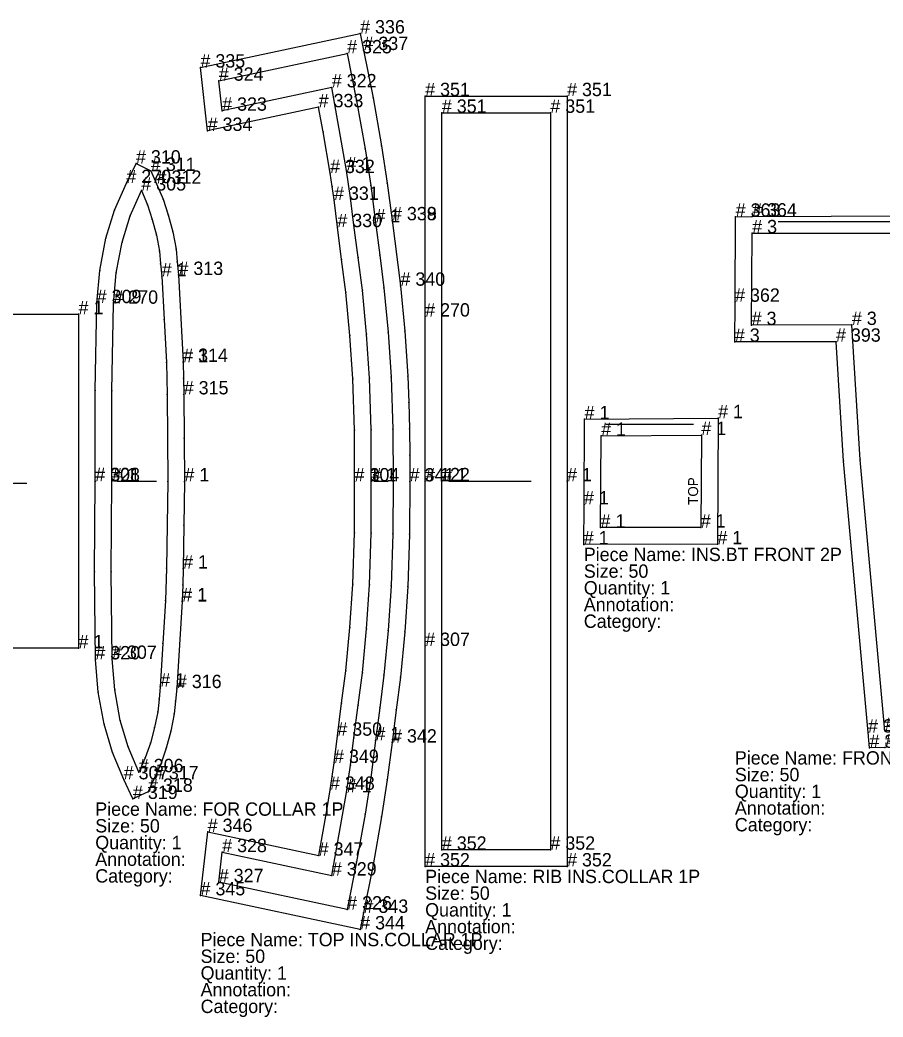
# Model space of a CAD drawing. Extents: x -10 to 8262, y -451 to 406.
# Drawn here: x 4643 to 5160, y -321 to 276 of the extents above; entities that cross this region are included whole.
import ezdxf

# ---------------------------------------------------------------- set-up
doc = ezdxf.new("R2010")
doc.units = 0

# ---------------------------------------------------------------- blocks, each defined once
blk = doc.blocks.new('TEST_20X20_CM-S_50')
at = {"layer": '1'}
blk.add_lwpolyline([(181.2669, -57.652), (-18.733, -57.6519), (-18.7329, 142.348), (181.267, 142.3479)], close=True, dxfattribs=at)
at = {"layer": '14'}
blk.add_lwpolyline([(181.267, -57.652), (-18.733, -57.652), (-18.733, 142.348), (181.267, 142.348)], close=True, dxfattribs=at)
at = {"layer": '2'}
for p in [(-18.733, 142.348), (-18.7329, 142.348), (181.267, 142.348), (181.267, 142.3479), (-18.733, -57.6519), (-18.733, -57.652), (181.2669, -57.652), (181.267, -57.652)]:
    blk.add_point(p, dxfattribs=at)
at = {"layer": '7'}
blk.add_line((7.278, 41.186), (150.377, 41.186), dxfattribs=at)
at = {"layer": '1'}
for s, p in [('# 191', (-18.7329, 142.348)), ('# 1', (181.267, 142.3479)), ('# 304', (-18.733, -57.6519)), ('# 1', (181.2669, -57.652)), ('Piece Name: TEST 20X20 CM', (-18.7329, -67.6516)), ('Size: 50', (-18.7329, -77.6516)), ('Quantity: 1', (-18.7329, -87.6516)), ('Annotation: ', (-18.7329, -97.6516)), ('Category: NO CUT', (-18.7329, -107.6516))]:
    blk.add_text(s, height=8, dxfattribs=at).set_placement(p)
at = {"layer": '14'}
for p in [(-18.733, 142.348), (181.267, 142.348), (-18.733, -57.652), (181.267, -57.652)]:
    blk.add_text('# 1', height=8, dxfattribs=at).set_placement(p)
at = {"layer": '2'}
for s, p in [('# 1', (-18.733, 142.348)), ('# 191', (-18.7329, 142.348)), ('# 1', (181.267, 142.348)), ('# 1', (181.267, 142.3479)), ('# 304', (-18.733, -57.6519)), ('# 1', (-18.733, -57.652)), ('# 1', (181.2669, -57.652)), ('# 1', (181.267, -57.652))]:
    blk.add_text(s, height=8, dxfattribs=at).set_placement(p)
blk = doc.blocks.new('FOR_COLLAR_1P-S_50')
at = {"layer": '1'}
blk.add_lwpolyline([(998.741, -2867.5791), (998.667, -2813.3301), (999.614, -2761.02), (999.614, -2761.0198), (1001.381, -2741.4331), (1005.123, -2722.1321), (1010.311, -2705.314), (1017.379, -2689.198), (1023.147, -2677.4609), (1032.1219, -2681.8721), (1035.51, -2689.5891), (1039.326, -2698.739), (1042.494, -2708.1299), (1045.1591, -2718.3081), (1047.125, -2728.6411), (1047.855, -2736.4099), (1048.584, -2744.178), (1051.417, -2796.23), (1051.4189, -2796.3911), (1051.587, -2805.959), (1051.7581, -2815.688), (1051.7581, -2815.6882), (1051.9871, -2841.8401), (1052.213, -2867.7419), (1052.215, -2867.9929), (1051.792, -2893.9871), (1051.368, -2919.981), (1051.368, -2919.9812), (1051.123, -2929.751), (1050.8781, -2939.52), (1050.8669, -2939.7029), (1047.658, -2991.5371), (1046.871, -2999.29), (1046.085, -3007.0439), (1044.062, -3017.4131), (1041.2791, -3027.6011), (1037.932, -3037.0161), (1033.884, -3046.147), (1030.369, -3053.6631), (1021.325, -3057.9299), (1015.781, -3046.178), (1008.987, -3030.0339), (1004.024, -3013.239), (1000.46, -2993.9231), (998.814, -2974.353), (998.814, -2974.3528), (998.259, -2921.927), (998.738, -2867.825)], close=True, dxfattribs=at)
at = {"layer": '14'}
blk.add_lwpolyline([(1008.742, -2867.7151), (1008.666, -2813.4609), (1009.607, -2761.395), (1011.282, -2742.834), (1014.829, -2724.5391), (1019.705, -2708.7439), (1026.353, -2693.6101), (1029.939, -2702.186), (1032.913, -2710.9951), (1035.382, -2720.407), (1037.213, -2729.9661), (1037.912, -2737.4409), (1038.6121, -2744.916), (1040.017, -2770.741), (1041.422, -2796.5659), (1041.76, -2815.8359), (1042.2159, -2867.8301), (1041.37, -2919.8181), (1040.8879, -2939.0859), (1039.2889, -2964.905), (1037.691, -2990.7251), (1036.9351, -2998.196), (1036.1801, -3005.667), (1034.306, -3015.219), (1031.738, -3024.6089), (1028.6121, -3033.3921), (1024.825, -3041.9121), (1018.425, -3026.7319), (1013.754, -3010.9341), (1010.373, -2992.6079), (1008.809, -2974.04), (1008.259, -2921.968)], close=True, dxfattribs=at)
at = {"layer": '2'}
for p in [(1023.147, -2677.4609), (1032.1219, -2681.8721), (1026.353, -2693.6101), (999.614, -2761.0198), (999.614, -2761.02), (1009.607, -2761.395), (1051.7581, -2815.688), (1051.7581, -2815.6882), (998.741, -2867.5791), (1008.742, -2867.7151), (1051.368, -2919.981), (1051.368, -2919.9812), (998.814, -2974.3528), (998.814, -2974.353), (1008.809, -2974.04), (1024.825, -3041.9121), (1030.369, -3053.6631), (1021.325, -3057.9299)]:
    blk.add_point(p, dxfattribs=at)
at = {"layer": '3'}
for p in [(1017.379, -2689.198), (1035.51, -2689.5891), (1029.939, -2702.186), (1039.326, -2698.739), (1010.311, -2705.314), (1019.705, -2708.7439), (1042.494, -2708.1299), (1032.913, -2710.9951), (1005.123, -2722.1321), (1035.382, -2720.407), (1045.1591, -2718.3081), (1014.829, -2724.5391), (1037.213, -2729.9661), (1047.125, -2728.6411), (1037.912, -2737.4409), (1047.855, -2736.4099), (1001.381, -2741.4331), (1011.282, -2742.834), (1038.6121, -2744.916), (1048.584, -2744.178), (1040.017, -2770.741), (1041.422, -2796.5659), (1051.417, -2796.23), (1051.4189, -2796.3911), (1051.587, -2805.959), (998.667, -2813.3301), (1008.666, -2813.4609), (1041.76, -2815.8359), (1051.9871, -2841.8401), (998.738, -2867.825), (1042.2159, -2867.8301), (1052.213, -2867.7419), (1052.215, -2867.9929), (1051.792, -2893.9871), (998.259, -2921.927), (1008.259, -2921.968), (1041.37, -2919.8181), (1051.123, -2929.751), (1040.8879, -2939.0859), (1050.8669, -2939.7029), (1050.8781, -2939.52), (1039.2889, -2964.905), (1037.691, -2990.7251), (1000.46, -2993.9231), (1010.373, -2992.6079), (1047.658, -2991.5371), (1036.9351, -2998.196), (1046.871, -2999.29), (1036.1801, -3005.667), (1046.085, -3007.0439), (1004.024, -3013.239), (1013.754, -3010.9341), (1034.306, -3015.219), (1044.062, -3017.4131), (1018.425, -3026.7319), (1031.738, -3024.6089), (1008.987, -3030.0339), (1041.2791, -3027.6011), (1028.6121, -3033.3921), (1037.932, -3037.0161), (1015.781, -3046.178), (1033.884, -3046.147)]:
    blk.add_point(p, dxfattribs=at)
at = {"layer": '4'}
for p in [(999.614, -2761.0198, 10), (1051.4189, -2796.3911, 10), (1051.7581, -2815.6882, 10), (998.738, -2867.825, 10), (1052.213, -2867.7419, 10), (1051.368, -2919.9812, 10), (1050.8669, -2939.7029, 10), (998.814, -2974.3528, 10)]:
    blk.add_point(p, dxfattribs=at)
at = {"layer": '7'}
blk.add_line((1011.788, -2867.7151), (1035.335, -2867.7151), dxfattribs=at)
at = {"layer": '1'}
for s, p in [('# 310', (1023.147, -2677.4609)), ('# 311', (1032.1219, -2681.8721)), ('# 270', (1017.379, -2689.198)), ('# 312', (1035.51, -2689.5891)), ('# 313', (1048.584, -2744.178)), ('# 309', (999.614, -2761.0198)), ('# 309', (999.614, -2761.02)), ('# 314', (1051.417, -2796.23)), ('# 1', (1051.4189, -2796.3911)), ('# 315', (1051.7581, -2815.6882)), ('# 321', (998.738, -2867.825)), ('# 308', (998.741, -2867.5791)), ('# 1', (1052.213, -2867.7419)), ('# 1', (1051.368, -2919.9812)), ('# 1', (1050.8669, -2939.7029)), ('# 1', (1050.8781, -2939.52)), ('# 320', (998.814, -2974.3528)), ('# 320', (998.814, -2974.353)), ('# 316', (1047.658, -2991.5371)), ('# 307', (1015.781, -3046.178)), ('# 317', (1033.884, -3046.147)), ('# 319', (1021.325, -3057.9299)), ('# 318', (1030.369, -3053.6631)), ('Piece Name: FOR COLLAR 1P', (998.7437, -3067.99)), ('Size: 50', (998.7437, -3077.99)), ('Quantity: 1', (998.7437, -3087.99)), ('Annotation: ', (998.7437, -3097.99)), ('Category: ', (998.7437, -3107.99))]:
    blk.add_text(s, height=8, dxfattribs=at).set_placement(p)
at = {"layer": '14'}
for s, p in [('# 305', (1026.353, -2693.6101)), ('# 1', (1038.6121, -2744.916)), ('# 270', (1009.607, -2761.395)), ('# 1', (1008.742, -2867.7151)), ('# 307', (1008.809, -2974.04)), ('# 1', (1037.691, -2990.7251)), ('# 306', (1024.825, -3041.9121))]:
    blk.add_text(s, height=8, dxfattribs=at).set_placement(p)
at = {"layer": '2'}
for s, p in [('# 310', (1023.147, -2677.4609)), ('# 311', (1032.1219, -2681.8721)), ('# 305', (1026.353, -2693.6101)), ('# 309', (999.614, -2761.0198)), ('# 309', (999.614, -2761.02)), ('# 270', (1009.607, -2761.395)), ('# 315', (1051.7581, -2815.6882)), ('# 308', (998.741, -2867.5791)), ('# 1', (1008.742, -2867.7151)), ('# 1', (1051.368, -2919.9812)), ('# 320', (998.814, -2974.3528)), ('# 320', (998.814, -2974.353)), ('# 307', (1008.809, -2974.04)), ('# 306', (1024.825, -3041.9121)), ('# 319', (1021.325, -3057.9299)), ('# 318', (1030.369, -3053.6631))]:
    blk.add_text(s, height=8, dxfattribs=at).set_placement(p)
at = {"layer": '3'}
for s, p in [('# 270', (1017.379, -2689.198)), ('# 312', (1035.51, -2689.5891)), ('# 1', (1038.6121, -2744.916)), ('# 313', (1048.584, -2744.178)), ('# 314', (1051.417, -2796.23)), ('# 1', (1051.4189, -2796.3911)), ('# 321', (998.738, -2867.825)), ('# 1', (1052.213, -2867.7419)), ('# 1', (1050.8669, -2939.7029)), ('# 1', (1050.8781, -2939.52)), ('# 1', (1037.691, -2990.7251)), ('# 316', (1047.658, -2991.5371)), ('# 307', (1015.781, -3046.178)), ('# 317', (1033.884, -3046.147))]:
    blk.add_text(s, height=8, dxfattribs=at).set_placement(p)
at = {"layer": '4'}
for s, p in [('# 309', (999.614, -2761.0198)), ('# 1', (1051.4189, -2796.3911)), ('# 315', (1051.7581, -2815.6882)), ('# 321', (998.738, -2867.825)), ('# 1', (1052.213, -2867.7419)), ('# 1', (1051.368, -2919.9812)), ('# 1', (1050.8669, -2939.7029)), ('# 320', (998.814, -2974.3528))]:
    blk.add_text(s, height=8, dxfattribs=at).set_placement(p)
blk = doc.blocks.new('TOP_INS.COLLAR_1P-S_50')
at = {"layer": '1'}
blk.add_lwpolyline([(1080.929, -3890.6311), (1080.929, -3890.6309), (1080.806, -3859.9109), (1079.809, -3829.22), (1078.157, -3803.229), (1075.64, -3777.3279), (1073.116, -3757.864), (1070.593, -3738.3999), (1068.6219, -3722.103), (1067.4871, -3714.0281), (1066.256, -3706.01), (1062.0909, -3681.3169), (1059.399, -3666.605), (992.919, -3680.7729), (988.633, -3642.8311), (1084.257, -3622.4519), (1086.27, -3632.3401), (1091.969, -3661.0669), (1097.073, -3689.7939), (1100.5031, -3712.062), (1103.3361, -3734.293), (1103.3361, -3734.2932), (1108.415, -3773.4741), (1111.051, -3800.5979), (1112.772, -3827.6541), (1113.401, -3843.4741), (1113.802, -3859.228), (1113.978, -3874.9861), (1113.9301, -3890.6641), (1113.9301, -3890.6643), (1113.8051, -3922.136), (1112.778, -3953.667), (1111.056, -3980.7649), (1108.425, -4007.8589), (1105.9041, -4027.4419), (1103.3831, -4047.0249), (1103.3831, -4047.0251), (1100.514, -4069.2959), (1097.092, -4091.53), (1091.983, -4120.2939), (1086.2939, -4148.9839), (1084.282, -4158.8711), (988.656, -4138.501), (992.939, -4100.561), (1059.421, -4114.7241), (1064.2371, -4087.7061), (1066.223, -4075.2959), (1067.51, -4067.2539), (1068.6379, -4059.2219), (1070.6071, -4042.929), (1073.1281, -4023.4629), (1075.65, -4003.9971), (1078.168, -3978.0581), (1079.8149, -3952.104), (1080.8101, -3921.3601)], close=True, dxfattribs=at)
at = {"layer": '14'}
blk.add_lwpolyline([(1090.929, -3890.6621), (1090.8051, -3859.696), (1089.798, -3828.7461), (1088.125, -3802.418), (1085.572, -3776.1599), (1083.0439, -3756.6631), (1080.516, -3737.166), (1078.533, -3720.7749), (1076.132, -3704.4409), (1067.312, -3654.6919), (1001.618, -3668.6941), (999.588, -3650.7209), (1076.4709, -3634.3369), (1082.126, -3662.834), (1087.209, -3691.437), (1090.6021, -3713.469), (1093.4189, -3735.5791), (1095.951, -3755.1101), (1098.484, -3774.6411), (1101.079, -3801.3511), (1102.7841, -3828.1289), (1103.804, -3859.3889), (1103.929, -3890.6621), (1103.806, -3921.938), (1102.7889, -3953.1931), (1101.088, -3979.9751), (1098.495, -4006.6809), (1095.964, -4026.2129), (1093.434, -4045.7439), (1090.618, -4067.8579), (1087.228, -4089.887), (1082.147, -4118.4932), (1076.495, -4146.9878), (999.61, -4130.6118), (1001.639, -4112.6401), (1067.334, -4126.6318), (1076.15, -4076.884), (1078.55, -4060.5491), (1080.531, -4044.158), (1083.057, -4024.6609), (1085.583, -4005.1641), (1088.1331, -3978.905), (1089.804, -3952.5769), (1090.808, -3921.627)], close=True, dxfattribs=at)
at = {"layer": '2'}
for p in [(1084.257, -3622.4519), (1076.4709, -3634.3369), (988.633, -3642.8311), (999.588, -3650.7209), (1067.312, -3654.6919), (1001.618, -3668.6941), (1059.399, -3666.605), (992.919, -3680.7729), (1103.3361, -3734.293), (1103.3361, -3734.2932), (1080.929, -3890.6309), (1080.929, -3890.6311), (1090.929, -3890.6621), (1113.9301, -3890.6641), (1113.9301, -3890.6643), (1103.3831, -4047.0249), (1103.3831, -4047.0251), (992.939, -4100.561), (1001.639, -4112.6401), (1059.421, -4114.7241), (999.61, -4130.6118), (1067.334, -4126.6318), (988.656, -4138.501), (1076.495, -4146.9878), (1084.282, -4158.8711)]:
    blk.add_point(p, dxfattribs=at)
at = {"layer": '3'}
for p in [(1086.27, -3632.3401), (1082.126, -3662.834), (1091.969, -3661.0669), (1062.0909, -3681.3169), (1087.209, -3691.437), (1097.073, -3689.7939), (1066.256, -3706.01), (1076.132, -3704.4409), (1090.6021, -3713.469), (1100.5031, -3712.062), (1067.4871, -3714.0281), (1068.6219, -3722.103), (1078.533, -3720.7749), (1080.516, -3737.166), (1093.4189, -3735.5791), (1070.593, -3738.3999), (1095.951, -3755.1101), (1073.116, -3757.864), (1083.0439, -3756.6631), (1075.64, -3777.3279), (1085.572, -3776.1599), (1098.484, -3774.6411), (1108.415, -3773.4741), (1088.125, -3802.418), (1101.079, -3801.3511), (1111.051, -3800.5979), (1078.157, -3803.229), (1079.809, -3829.22), (1089.798, -3828.7461), (1102.7841, -3828.1289), (1112.772, -3827.6541), (1113.401, -3843.4741), (1080.806, -3859.9109), (1090.8051, -3859.696), (1103.804, -3859.3889), (1113.802, -3859.228), (1113.978, -3874.9861), (1103.929, -3890.6621), (1080.8101, -3921.3601), (1090.808, -3921.627), (1103.806, -3921.938), (1113.8051, -3922.136), (1079.8149, -3952.104), (1089.804, -3952.5769), (1102.7889, -3953.1931), (1112.778, -3953.667), (1078.168, -3978.0581), (1088.1331, -3978.905), (1101.088, -3979.9751), (1111.056, -3980.7649), (1075.65, -4003.9971), (1085.583, -4005.1641), (1098.495, -4006.6809), (1108.425, -4007.8589), (1073.1281, -4023.4629), (1083.057, -4024.6609), (1095.964, -4026.2129), (1105.9041, -4027.4419), (1070.6071, -4042.929), (1080.531, -4044.158), (1093.434, -4045.7439), (1068.6379, -4059.2219), (1078.55, -4060.5491), (1067.51, -4067.2539), (1090.618, -4067.8579), (1100.514, -4069.2959), (1066.223, -4075.2959), (1076.15, -4076.884), (1064.2371, -4087.7061), (1087.228, -4089.887), (1097.092, -4091.53), (1082.147, -4118.4932), (1091.983, -4120.2939), (1086.2939, -4148.9839)]:
    blk.add_point(p, dxfattribs=at)
at = {"layer": '4'}
for p in [(1103.3361, -3734.2932, 10), (1080.929, -3890.6309, 10), (1113.9301, -3890.6643, 10), (1103.3831, -4047.0251, 10)]:
    blk.add_point(p, dxfattribs=at)
at = {"layer": '7'}
blk.add_line((1092.605, -3890.554), (1101.085, -3890.554), dxfattribs=at)
at = {"layer": '1'}
for s, p in [('# 336', (1084.257, -3622.4519)), ('# 337', (1086.27, -3632.3401)), ('# 335', (988.633, -3642.8311)), ('# 333', (1059.399, -3666.605)), ('# 334', (992.919, -3680.7729)), ('# 332', (1066.256, -3706.01)), ('# 331', (1068.6219, -3722.103)), ('# 330', (1070.593, -3738.3999)), ('# 338', (1103.3361, -3734.293)), ('# 339', (1103.3361, -3734.2932)), ('# 340', (1108.415, -3773.4741)), ('# 304', (1080.929, -3890.6309)), ('# 1', (1080.929, -3890.6311)), ('# 341', (1113.9301, -3890.6643)), ('# 350', (1070.6071, -4042.929)), ('# 342', (1103.3831, -4047.0249)), ('# 342', (1103.3831, -4047.0251)), ('# 349', (1068.6379, -4059.2219)), ('# 348', (1066.223, -4075.2959)), ('# 346', (992.939, -4100.561)), ('# 347', (1059.421, -4114.7241)), ('# 345', (988.656, -4138.501)), ('# 343', (1086.2939, -4148.9839)), ('# 344', (1084.282, -4158.8711)), ('Piece Name: TOP INS.COLLAR 1P', (988.6961, -4168.9595)), ('Size: 50', (988.6961, -4178.9595)), ('Quantity: 1', (988.6961, -4188.9595)), ('Annotation: ', (988.6961, -4198.9595)), ('Category: ', (988.6961, -4208.9595))]:
    blk.add_text(s, height=8, dxfattribs=at).set_placement(p)
at = {"layer": '14'}
for s, p in [('# 325', (1076.4709, -3634.3369)), ('# 324', (999.588, -3650.7209)), ('# 322', (1067.312, -3654.6919)), ('# 323', (1001.618, -3668.6941)), ('# 1', (1076.132, -3704.4409)), ('# 1', (1093.4189, -3735.5791)), ('# 1', (1090.929, -3890.6621)), ('# 1', (1093.434, -4045.7439)), ('# 1', (1076.15, -4076.884)), ('# 328', (1001.639, -4112.6401)), ('# 329', (1067.334, -4126.6318)), ('# 327', (999.61, -4130.6118)), ('# 326', (1076.495, -4146.9878))]:
    blk.add_text(s, height=8, dxfattribs=at).set_placement(p)
at = {"layer": '2'}
for s, p in [('# 336', (1084.257, -3622.4519)), ('# 325', (1076.4709, -3634.3369)), ('# 335', (988.633, -3642.8311)), ('# 324', (999.588, -3650.7209)), ('# 322', (1067.312, -3654.6919)), ('# 333', (1059.399, -3666.605)), ('# 323', (1001.618, -3668.6941)), ('# 334', (992.919, -3680.7729)), ('# 338', (1103.3361, -3734.293)), ('# 339', (1103.3361, -3734.2932)), ('# 304', (1080.929, -3890.6309)), ('# 1', (1080.929, -3890.6311)), ('# 1', (1090.929, -3890.6621)), ('# 341', (1113.9301, -3890.6643)), ('# 342', (1103.3831, -4047.0249)), ('# 342', (1103.3831, -4047.0251)), ('# 346', (992.939, -4100.561)), ('# 328', (1001.639, -4112.6401)), ('# 347', (1059.421, -4114.7241)), ('# 329', (1067.334, -4126.6318)), ('# 327', (999.61, -4130.6118)), ('# 345', (988.656, -4138.501)), ('# 326', (1076.495, -4146.9878)), ('# 344', (1084.282, -4158.8711))]:
    blk.add_text(s, height=8, dxfattribs=at).set_placement(p)
at = {"layer": '3'}
for s, p in [('# 337', (1086.27, -3632.3401)), ('# 332', (1066.256, -3706.01)), ('# 1', (1076.132, -3704.4409)), ('# 331', (1068.6219, -3722.103)), ('# 330', (1070.593, -3738.3999)), ('# 1', (1093.4189, -3735.5791)), ('# 340', (1108.415, -3773.4741)), ('# 350', (1070.6071, -4042.929)), ('# 1', (1093.434, -4045.7439)), ('# 349', (1068.6379, -4059.2219)), ('# 348', (1066.223, -4075.2959)), ('# 1', (1076.15, -4076.884)), ('# 343', (1086.2939, -4148.9839))]:
    blk.add_text(s, height=8, dxfattribs=at).set_placement(p)
at = {"layer": '4'}
for s, p in [('# 339', (1103.3361, -3734.2932)), ('# 304', (1080.929, -3890.6309)), ('# 341', (1113.9301, -3890.6643)), ('# 342', (1103.3831, -4047.0251))]:
    blk.add_text(s, height=8, dxfattribs=at).set_placement(p)
blk = doc.blocks.new('RIB_INS.COLLAR_1P-S_50')
at = {"layer": '1'}
blk.add_lwpolyline([(1000, -6210.4492), (1000, -6210.4487), (1000, -6111.835), (1000, -5979.8389), (1085, -5979.8389), (1085, -6210.4492), (1085, -6441.0601), (1000, -6441.0601), (1000, -6309.064)], close=True, dxfattribs=at)
at = {"layer": '14'}
blk.add_lwpolyline([(1010, -6210.4492), (1010, -5989.8389), (1075, -5989.8389), (1075, -6431.061), (1010, -6431.061)], close=True, dxfattribs=at)
at = {"layer": '2'}
for p in [(1000, -5979.8389), (1085, -5979.8389), (1010, -5989.8389), (1075, -5989.8389), (1000, -6210.4487), (1000, -6210.4492), (1010, -6210.4492), (1010, -6431.061), (1075, -6431.061), (1000, -6441.0601), (1085, -6441.0601)]:
    blk.add_point(p, dxfattribs=at)
at = {"layer": '3'}
for p in [(1000, -6111.835), (1085, -6210.4492), (1000, -6309.064)]:
    blk.add_point(p, dxfattribs=at)
at = {"layer": '4'}
for p in [(1000, -6111.835, 10), (1000, -6210.4487, 10), (1085, -6210.4492, 10), (1000, -6309.064, 10)]:
    blk.add_point(p, dxfattribs=at)
at = {"layer": '7'}
blk.add_line((1014.08, -6210.4492), (1063.5439, -6210.4492), dxfattribs=at)
at = {"layer": '1'}
for s, p in [('# 351', (1000, -5979.8389)), ('# 351', (1085, -5979.8389)), ('# 270', (1000, -6111.835)), ('# 122', (1000, -6210.4487)), ('# 1', (1000, -6210.4492)), ('# 1', (1085, -6210.4492)), ('# 307', (1000, -6309.064)), ('# 352', (1000, -6441.0601)), ('# 352', (1085, -6441.0601)), ('Piece Name: RIB INS.COLLAR 1P', (999.9998, -6451.0591)), ('Size: 50', (999.9998, -6461.0591)), ('Quantity: 1', (999.9998, -6471.0591)), ('Annotation: ', (999.9998, -6481.0591)), ('Category: ', (999.9998, -6491.0591))]:
    blk.add_text(s, height=8, dxfattribs=at).set_placement(p)
at = {"layer": '14'}
for s, p in [('# 351', (1010, -5989.8389)), ('# 351', (1075, -5989.8389)), ('# 1', (1010, -6210.4492)), ('# 352', (1010, -6431.061)), ('# 352', (1075, -6431.061))]:
    blk.add_text(s, height=8, dxfattribs=at).set_placement(p)
at = {"layer": '2'}
for s, p in [('# 351', (1000, -5979.8389)), ('# 351', (1085, -5979.8389)), ('# 351', (1010, -5989.8389)), ('# 351', (1075, -5989.8389)), ('# 122', (1000, -6210.4487)), ('# 1', (1000, -6210.4492)), ('# 1', (1010, -6210.4492)), ('# 352', (1010, -6431.061)), ('# 352', (1075, -6431.061)), ('# 352', (1000, -6441.0601)), ('# 352', (1085, -6441.0601))]:
    blk.add_text(s, height=8, dxfattribs=at).set_placement(p)
at = {"layer": '3'}
for s, p in [('# 270', (1000, -6111.835)), ('# 1', (1085, -6210.4492)), ('# 307', (1000, -6309.064))]:
    blk.add_text(s, height=8, dxfattribs=at).set_placement(p)
at = {"layer": '4'}
for s, p in [('# 270', (1000, -6111.835)), ('# 122', (1000, -6210.4487)), ('# 1', (1085, -6210.4492)), ('# 307', (1000, -6309.064))]:
    blk.add_text(s, height=8, dxfattribs=at).set_placement(p)
blk = doc.blocks.new('INS.BT_FRONT_2P-S_50')
at = {"layer": '1'}
blk.add_lwpolyline([(7800.0112, 1226.96), (7800.1621, 1250.925), (7800.4858, 1301.861), (7880.4858, 1302.521), (7880.0518, 1227.027)], close=True, dxfattribs=at)
at = {"layer": '14'}
blk.add_lwpolyline([(7810.0752, 1236.968), (7810.4229, 1291.943), (7870.4258, 1292.438), (7870.1089, 1237.0179)], close=True, dxfattribs=at)
at = {"layer": '2'}
for p in [(7800.4858, 1301.861), (7880.4858, 1302.521), (7810.4229, 1291.943), (7870.4258, 1292.438), (7810.0752, 1236.968), (7870.1089, 1237.0179), (7800.0112, 1226.96), (7880.0518, 1227.027)]:
    blk.add_point(p, dxfattribs=at)
at = {"layer": '3'}
blk.add_point((7800.1621, 1250.925), dxfattribs=at)
at = {"layer": '4'}
blk.add_point((7800.1621, 1250.925, 10), dxfattribs=at)
at = {"layer": '7'}
blk.add_line((7813.2642, 1298.943), (7865.665, 1298.943), dxfattribs=at)
at = {"layer": '1'}
for s, p in [('# 1', (7800.4858, 1301.861)), ('# 1', (7880.4858, 1302.521)), ('# 1', (7800.1621, 1250.925)), ('# 1', (7800.0112, 1226.96)), ('# 1', (7880.0518, 1227.027)), ('Piece Name: INS.BT FRONT 2P', (7800.0103, 1216.9595)), ('Size: 50', (7800.0103, 1206.9595)), ('Quantity: 1', (7800.0103, 1196.9595)), ('Annotation: ', (7800.0103, 1186.9595)), ('Category: ', (7800.0103, 1176.9595))]:
    blk.add_text(s, height=8, dxfattribs=at).set_placement(p)
at = {"layer": '14'}
for p in [(7810.4229, 1291.943), (7870.4258, 1292.438), (7810.0752, 1236.968), (7870.1089, 1237.0179)]:
    blk.add_text('# 1', height=8, dxfattribs=at).set_placement(p)
at = {"layer": '19'}
blk.add_text('TOP', height=6, rotation=90, dxfattribs=at).set_placement((7868.4702, 1250.6321))
at = {"layer": '2'}
for p in [(7800.4858, 1301.861), (7880.4858, 1302.521), (7810.4229, 1291.943), (7870.4258, 1292.438), (7810.0752, 1236.968), (7870.1089, 1237.0179), (7800.0112, 1226.96), (7880.0518, 1227.027)]:
    blk.add_text('# 1', height=8, dxfattribs=at).set_placement(p)
at = {"layer": '3'}
blk.add_text('# 1', height=8, dxfattribs=at).set_placement((7800.1621, 1250.925))
at = {"layer": '4'}
blk.add_text('# 1', height=8, dxfattribs=at).set_placement((7800.1621, 1250.925))
blk = doc.blocks.new('FRONT_2P2-S_50')
at = {"layer": '1'}
blk.add_lwpolyline([(7800.0112, 1226.96), (7800.1631, 1250.925), (7800.4858, 1301.861), (7810.3418, 1301.943), (8047.4468, 1303.0649), (8298.415, 1301.733), (8340.4756, 1300.267), (8368.3311, 1298.587), (8396.1436, 1296.343), (8404.4824, 1295.6281), (8405.2461, 1287.295), (8405.6777, 1282.597), (8406.2744, 1277.924), (8406.8203, 1274.8149), (8407.5518, 1271.752), (8408.2041, 1269.017), (8409.4258, 1265.0129), (8410.7617, 1261.053), (8411.8477, 1258.4399), (8412.9336, 1255.827), (8415.7422, 1249.4821), (8419.1699, 1243.457), (8423.6504, 1237.111), (8428.6816, 1231.197), (8437.1465, 1223.324), (8446.4121, 1216.4139), (8456.3604, 1210.546), (8469.0381, 1204.765), (8482.1885, 1200.188), (8495.7061, 1196.844), (8506.1797, 1194.585), (8496.7197, 1161.863), (8496.6816, 1161.744), (8496.6416, 1161.6331), (8489.9844, 1142.576), (8482.8477, 1123.702), (8462.3701, 1074.34), (8462.3184, 1074.2209), (8453.5801, 1052.946), (8449.6816, 1043.46), (8440.2979, 1047.594), (8412.0244, 1059.807), (8402.4102, 1063.6801), (8392.7275, 1067.348), (8375.3232, 1072.981), (8366.4521, 1075.604), (8357.5469, 1078.068), (8356.8281, 1078.267), (8351.7949, 1079.5959), (8346.7432, 1080.8101), (8338.6953, 1082.353), (8330.5967, 1083.5389), (8330.1025, 1083.61), (8320.1826, 1084.894), (8310.2246, 1085.7321), (8298.2695, 1086.218), (8286.3154, 1086.2469), (8279.4512, 1085.754), (8272.6396, 1084.912), (8262.9053, 1083.037), (8253.3369, 1080.498), (8247.6396, 1078.4919), (8242.0771, 1076.163), (8236.835, 1073.603), (8231.8809, 1070.538), (8226.7939, 1066.256), (8222.3926, 1061.269), (8218.7783, 1055.688), (8216.1582, 1049.736), (8214.458, 1043.463), (8213.7148, 1037.0081), (8213.6963, 1036.673), (8213.5391, 1032.002), (8213.7393, 1027.338), (8214.3076, 1022.526), (8215.2637, 1017.78), (8216.4102, 1013.345), (8218.0342, 1009.06), (8219.9492, 1005.298), (8222.2617, 1001.765), (8233.1016, 986.055), (8214.0146, 986.085), (8077.3379, 986.303), (7889.877, 983.935), (7880.686, 983.819), (7879.7969, 992.969), (7865.1641, 1155.495), (7860.5942, 1227.01)], close=True, dxfattribs=at)
at = {"layer": '13'}
for p in [(8086.0718, 1128.304), (8087.8501, 1115.438), (7928.9121, 1107.561), (7930.4932, 1095.234)]:
    blk.add_point(p, dxfattribs=at)
at = {"layer": '14'}
blk.add_lwpolyline([(7810.0752, 1236.968), (7810.4229, 1291.943), (8284.4453, 1291.936), (8339.9248, 1290.282), (8395.2861, 1286.38), (8395.7461, 1281.397), (8396.3838, 1276.436), (8396.9922, 1272.908), (8397.7783, 1269.418), (8398.5479, 1266.394), (8399.4121, 1263.397), (8400.376, 1260.408), (8401.4297, 1257.453), (8402.5645, 1254.723), (8403.7021, 1251.993), (8406.8682, 1244.855), (8410.7383, 1238.076), (8415.7617, 1230.9611), (8421.4062, 1224.3311), (8430.6836, 1215.693), (8440.8398, 1208.109), (8451.7559, 1201.667), (8465.2344, 1195.517), (8479.2197, 1190.6379), (8493.5957, 1187.069), (8490.3896, 1175.97), (8487.1836, 1164.871), (8480.5879, 1145.999), (8473.5176, 1127.299), (8453.1035, 1078.103), (8448.7158, 1067.425), (8444.3301, 1056.746), (8415.8418, 1069.05), (8406.002, 1073.014), (8396.0801, 1076.771), (8378.2402, 1082.546), (8359.4932, 1087.921), (8352.4434, 1089.762), (8345.3242, 1091.325), (8338.377, 1092.562), (8331.3848, 1093.516), (8321.1348, 1094.854), (8310.834, 1095.714), (8298.3818, 1096.22), (8285.9189, 1096.245), (8271.167, 1094.806), (8256.6406, 1091.858), (8244.0508, 1087.83), (8232.0098, 1082.375), (8227.207, 1079.469), (8222.7305, 1076.082), (8218.627, 1072.251), (8214.9414, 1068.017), (8211.7109, 1063.425), (8209.0264, 1058.587), (8206.8643, 1053.494), (8205.2451, 1048.203), (8204.1914, 1042.772), (8203.7119, 1037.26), (8203.5371, 1031.896), (8203.7686, 1026.5341), (8204.4199, 1021.016), (8205.4727, 1015.561), (8206.9102, 1010.207), (8208.8809, 1005.026), (8211.2129, 1000.416), (8214.0312, 996.085), (8077.2822, 996.303), (7889.75, 993.934), (7875.1348, 1156.2531), (7870.125, 1237.0179)], close=True, dxfattribs=at)
at = {"layer": '2'}
for p in [(7800.4858, 1301.861), (8298.415, 1301.733), (8404.4824, 1295.6281), (7810.4229, 1291.943), (8284.4453, 1291.936), (8395.2861, 1286.38), (7810.0752, 1236.968), (7870.125, 1237.0179), (7800.0112, 1226.96), (7860.5942, 1227.01), (8506.1797, 1194.585), (8493.5957, 1187.069), (7865.1641, 1155.495), (7875.1348, 1156.2531), (8086.7744, 1129.4821), (8086.7749, 1129.4821), (8087.4292, 1124.524), (8088.083, 1119.567), (8088.7358, 1114.6101), (8088.7358, 1114.61), (7927.6489, 1108.493), (7927.6499, 1108.493), (7928.3042, 1103.536), (7928.957, 1098.579), (7929.6108, 1093.6221), (7929.6108, 1093.6219), (8444.3301, 1056.746), (8449.6816, 1043.46), (7889.75, 993.934), (8214.0312, 996.085), (8233.1016, 986.055), (7880.686, 983.819)]:
    blk.add_point(p, dxfattribs=at)
at = {"layer": '3'}
for p in [(7810.3418, 1301.943), (8047.4468, 1303.0649), (8340.4756, 1300.267), (8368.3311, 1298.587), (8396.1436, 1296.343), (8339.9248, 1290.282), (8405.2461, 1287.295), (8395.7461, 1281.397), (8405.6777, 1282.597), (8406.2744, 1277.924), (8396.3838, 1276.436), (8396.9922, 1272.908), (8406.8203, 1274.8149), (8407.5518, 1271.752), (8397.7783, 1269.418), (8398.5479, 1266.394), (8408.2041, 1269.017), (8399.4121, 1263.397), (8400.376, 1260.408), (8409.4258, 1265.0129), (8410.7617, 1261.053), (8401.4297, 1257.453), (8402.5645, 1254.723), (8411.8477, 1258.4399), (8412.9336, 1255.827), (7800.1631, 1250.925), (8403.7021, 1251.993), (8415.7422, 1249.4821), (8406.8682, 1244.855), (8419.1699, 1243.457), (8410.7383, 1238.076), (8423.6504, 1237.111), (8415.7617, 1230.9611), (8428.6816, 1231.197), (8421.4062, 1224.3311), (8437.1465, 1223.324), (8430.6836, 1215.693), (8446.4121, 1216.4139), (8440.8398, 1208.109), (8456.3604, 1210.546), (8451.7559, 1201.667), (8469.0381, 1204.765), (8482.1885, 1200.188), (8465.2344, 1195.517), (8495.7061, 1196.844), (8479.2197, 1190.6379), (8490.3896, 1175.97), (8487.1836, 1164.871), (8496.6416, 1161.6331), (8496.6816, 1161.744), (8496.7197, 1161.863), (8480.5879, 1145.999), (8489.9844, 1142.576), (8473.5176, 1127.299), (8482.8477, 1123.702), (8271.167, 1094.806), (8285.9189, 1096.245), (8298.3818, 1096.22), (8310.834, 1095.714), (8321.1348, 1094.854), (8331.3848, 1093.516), (8244.0508, 1087.83), (8256.6406, 1091.858), (8338.377, 1092.562), (8345.3242, 1091.325), (8352.4434, 1089.762), (8359.4932, 1087.921), (8232.0098, 1082.375), (8262.9053, 1083.037), (8272.6396, 1084.912), (8279.4512, 1085.754), (8286.3154, 1086.2469), (8298.2695, 1086.218), (8310.2246, 1085.7321), (8320.1826, 1084.894), (8330.1025, 1083.61), (8330.5967, 1083.5389), (8338.6953, 1082.353), (8346.7432, 1080.8101), (8378.2402, 1082.546), (8222.7305, 1076.082), (8227.207, 1079.469), (8242.0771, 1076.163), (8247.6396, 1078.4919), (8253.3369, 1080.498), (8351.7949, 1079.5959), (8356.8281, 1078.267), (8357.5469, 1078.068), (8366.4521, 1075.604), (8396.0801, 1076.771), (8453.1035, 1078.103), (8218.627, 1072.251), (8231.8809, 1070.538), (8236.835, 1073.603), (8375.3232, 1072.981), (8406.002, 1073.014), (8415.8418, 1069.05), (8462.3184, 1074.2209), (8462.3701, 1074.34), (8211.7109, 1063.425), (8214.9414, 1068.017), (8226.7939, 1066.256), (8392.7275, 1067.348), (8402.4102, 1063.6801), (8448.7158, 1067.425), (8209.0264, 1058.587), (8222.3926, 1061.269), (8412.0244, 1059.807), (8206.8643, 1053.494), (8218.7783, 1055.688), (8453.5801, 1052.946), (8205.2451, 1048.203), (8216.1582, 1049.736), (8440.2979, 1047.594), (8204.1914, 1042.772), (8214.458, 1043.463), (8203.7119, 1037.26), (8213.6963, 1036.673), (8213.7148, 1037.0081), (8203.5371, 1031.896), (8213.5391, 1032.002), (8213.7393, 1027.338), (8203.7686, 1026.5341), (8204.4199, 1021.016), (8214.3076, 1022.526), (8205.4727, 1015.561), (8215.2637, 1017.78), (8206.9102, 1010.207), (8216.4102, 1013.345), (8218.0342, 1009.06), (8208.8809, 1005.026), (8219.9492, 1005.298), (8211.2129, 1000.416), (8222.2617, 1001.765), (7879.7969, 992.969), (8077.2822, 996.303), (8077.3379, 986.303), (8214.0146, 986.085), (7889.877, 983.935)]:
    blk.add_point(p, dxfattribs=at)
at = {"layer": '4'}
for p in [(7800.1631, 1250.925, 10), (8496.6416, 1161.6331, 10), (8330.5967, 1083.5389, 10), (8357.5469, 1078.068, 10), (8462.3701, 1074.34, 10), (8213.7148, 1037.0081, 10)]:
    blk.add_point(p, dxfattribs=at)
at = {"layer": '7'}
blk.add_line((7825.9829, 1298.943), (8222.6914, 1298.943), dxfattribs=at)
at = {"layer": '8'}
for points in [[(8086.7744, 1129.4821), (7927.6489, 1108.493)], [(8088.7358, 1114.6101), (8086.7749, 1129.4821)], [(8087.4292, 1124.524), (7928.3042, 1103.536)], [(8088.083, 1119.567), (7928.957, 1098.579)], [(8088.7358, 1114.61), (7929.6108, 1093.6219)], [(7927.6499, 1108.493), (7929.6108, 1093.6221)]]:
    blk.add_lwpolyline(points, dxfattribs=at)
at = {"layer": '1'}
for s, p in [('# 363', (7800.4858, 1301.861)), ('# 364', (7810.3418, 1301.943)), ('# 365', (8396.1436, 1296.343)), ('# 366', (8404.4824, 1295.6281)), ('# 367', (8405.2461, 1287.295)), ('# 362', (7800.1631, 1250.925)), ('# 368', (8428.6816, 1231.197)), ('# 3', (7800.0112, 1226.96)), ('# 393', (7860.5942, 1227.01)), ('# 369', (8495.7061, 1196.844)), ('# 370', (8506.1797, 1194.585)), ('# 372', (8496.6416, 1161.6331)), ('# 371', (8496.7197, 1161.863)), ('# 382', (8286.3154, 1086.2469)), ('# 381', (8330.1025, 1083.61)), ('# 380', (8330.5967, 1083.5389)), ('# 379', (8356.8281, 1078.267)), ('# 378', (8357.5469, 1078.068)), ('# 373', (8462.3701, 1074.34)), ('# 383', (8231.8809, 1070.538)), ('# 377', (8392.7275, 1067.348)), ('# 374', (8453.5801, 1052.946)), ('# 376', (8440.2979, 1047.594)), ('# 375', (8449.6816, 1043.46)), ('# 384', (8213.7148, 1037.0081)), ('# 385', (8213.6963, 1036.673)), ('# 386', (8215.2637, 1017.78)), ('# 387', (8222.2617, 1001.765)), ('# 392', (7879.7969, 992.969)), ('# 391', (7880.686, 983.819)), ('# 390', (7889.877, 983.935)), ('# 389', (8077.3379, 986.303)), ('# 360', (8214.0146, 986.085)), ('# 388', (8233.1016, 986.055)), ('Piece Name: FRONT 2P2', (7800.0103, 973.8191)), ('Size: 50', (7800.0103, 963.8191)), ('Quantity: 1', (7800.0103, 953.8191)), ('Annotation: ', (7800.0103, 943.8191)), ('Category: ', (7800.0103, 933.8191))]:
    blk.add_text(s, height=8, dxfattribs=at).set_placement(p)
at = {"layer": '13'}
for s, p in [('# 353', (8086.0718, 1128.304)), ('# 353', (8087.8501, 1115.438)), ('# 354', (7928.9121, 1107.561)), ('# 354', (7930.4932, 1095.234))]:
    blk.add_text(s, height=8, dxfattribs=at).set_placement(p)
at = {"layer": '14'}
for s, p in [('# 3', (7810.4229, 1291.943)), ('# 158', (8395.2861, 1286.38)), ('# 3', (7810.0752, 1236.968)), ('# 3', (7870.125, 1237.0179)), ('# 355', (8493.5957, 1187.069)), ('# 358', (8331.3848, 1093.516)), ('# 357', (8359.4932, 1087.921)), ('# 356', (8444.3301, 1056.746)), ('# 359', (8203.7119, 1037.26)), ('# 360', (8077.2822, 996.303)), ('# 360', (8214.0312, 996.085)), ('# 361', (7889.75, 993.934))]:
    blk.add_text(s, height=8, dxfattribs=at).set_placement(p)
at = {"layer": '2'}
for s, p in [('# 363', (7800.4858, 1301.861)), ('# 366', (8404.4824, 1295.6281)), ('# 3', (7810.4229, 1291.943)), ('# 158', (8395.2861, 1286.38)), ('# 3', (7810.0752, 1236.968)), ('# 3', (7870.125, 1237.0179)), ('# 3', (7800.0112, 1226.96)), ('# 393', (7860.5942, 1227.01)), ('# 370', (8506.1797, 1194.585)), ('# 355', (8493.5957, 1187.069)), ('# 394', (8086.7744, 1129.4821)), ('# 353', (8086.7749, 1129.4821)), ('# 353', (8087.4292, 1124.524)), ('# 353', (8088.083, 1119.567)), ('# 353', (8088.7358, 1114.6101)), ('# 353', (8088.7358, 1114.61)), ('# 354', (7927.6489, 1108.493)), ('# 354', (7927.6499, 1108.493)), ('# 354', (7928.3042, 1103.536)), ('# 354', (7928.957, 1098.579)), ('# 354', (7929.6108, 1093.6221)), ('# 354', (7929.6108, 1093.6219)), ('# 356', (8444.3301, 1056.746)), ('# 375', (8449.6816, 1043.46)), ('# 360', (8214.0312, 996.085)), ('# 361', (7889.75, 993.934)), ('# 391', (7880.686, 983.819)), ('# 388', (8233.1016, 986.055))]:
    blk.add_text(s, height=8, dxfattribs=at).set_placement(p)
at = {"layer": '3'}
for s, p in [('# 364', (7810.3418, 1301.943)), ('# 365', (8396.1436, 1296.343)), ('# 367', (8405.2461, 1287.295)), ('# 362', (7800.1631, 1250.925)), ('# 368', (8428.6816, 1231.197)), ('# 369', (8495.7061, 1196.844)), ('# 372', (8496.6416, 1161.6331)), ('# 371', (8496.7197, 1161.863)), ('# 358', (8331.3848, 1093.516)), ('# 382', (8286.3154, 1086.2469)), ('# 357', (8359.4932, 1087.921)), ('# 381', (8330.1025, 1083.61)), ('# 380', (8330.5967, 1083.5389)), ('# 379', (8356.8281, 1078.267)), ('# 378', (8357.5469, 1078.068)), ('# 373', (8462.3701, 1074.34)), ('# 383', (8231.8809, 1070.538)), ('# 377', (8392.7275, 1067.348)), ('# 374', (8453.5801, 1052.946)), ('# 376', (8440.2979, 1047.594)), ('# 359', (8203.7119, 1037.26)), ('# 384', (8213.7148, 1037.0081)), ('# 385', (8213.6963, 1036.673)), ('# 386', (8215.2637, 1017.78)), ('# 387', (8222.2617, 1001.765)), ('# 360', (8077.2822, 996.303)), ('# 392', (7879.7969, 992.969)), ('# 390', (7889.877, 983.935)), ('# 389', (8077.3379, 986.303)), ('# 360', (8214.0146, 986.085))]:
    blk.add_text(s, height=8, dxfattribs=at).set_placement(p)
at = {"layer": '4'}
for s, p in [('# 362', (7800.1631, 1250.925)), ('# 372', (8496.6416, 1161.6331)), ('# 380', (8330.5967, 1083.5389)), ('# 378', (8357.5469, 1078.068)), ('# 373', (8462.3701, 1074.34)), ('# 384', (8213.7148, 1037.0081))]:
    blk.add_text(s, height=8, dxfattribs=at).set_placement(p)
at = {"layer": '8'}
for s, p in [('# 394', (8086.7744, 1129.4821)), ('# 353', (8086.7749, 1129.4821)), ('# 353', (8087.4292, 1124.524)), ('# 353', (8088.083, 1119.567)), ('# 353', (8088.7358, 1114.6101)), ('# 353', (8088.7358, 1114.61)), ('# 354', (7927.6489, 1108.493)), ('# 354', (7927.6499, 1108.493)), ('# 354', (7928.3042, 1103.536)), ('# 354', (7928.957, 1098.579)), ('# 354', (7929.6108, 1093.6221)), ('# 354', (7929.6108, 1093.6219))]:
    blk.add_text(s, height=8, dxfattribs=at).set_placement(p)

msp = doc.modelspace()

# ---------------------------------------------------------------- block references
at = {"layer": '1'}
for name, p in [('TOP_INS.COLLAR_1P-S_50', (3762.261, 3890.5598)), ('RIB_INS.COLLAR_1P-S_50', (3885.47, 6210.4492)), ('FOR_COLLAR_1P-S_50', (3689.1182, 2867.7012)), ('FRONT_2P2-S_50', (-2729.0659, -1143.4418)), ('TEST_20X20_CM-S_50', (4496.5947, -42.3484)), ('INS.BT_FRONT_2P-S_50', (-2819.5405, -1264.7405))]:
    msp.add_blockref(name, p, dxfattribs=at)

doc.saveas('drawing.dxf')
